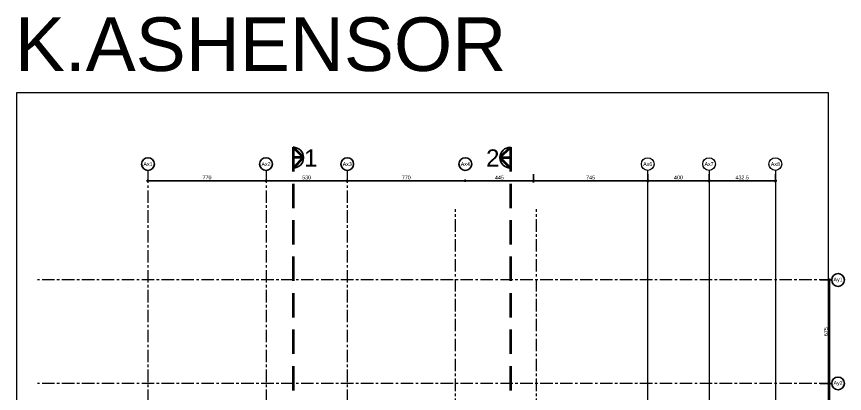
# Model space of a CAD drawing. Header units: centimetres. Extents: x 118247 to 130063, y -55119 to -48278.
# Drawn here: x 124662 to 130063, y -50738 to -48278 of the extents above; entities that cross this region are included whole.
import ezdxf
from ezdxf.enums import TextEntityAlignment as Align

# ---------------------------------------------------------------- set-up
doc = ezdxf.new("R2010")
doc.units = ezdxf.units.CM
doc.header["$LTSCALE"] = 50
doc.header["$MEASUREMENT"] = 0
for name, pattern in [('23486-A01$0${ Chain Double-Dash }', [0]), ('AXES', [2, 1.25, -0.25, 0.25, -0.25]), ('CACHE', [0.375, 0.25, -0.125]), ('DASHED2', [9.525, 6.35, -3.175])]:
    doc.linetypes.add(name, pattern=pattern)
doc.layers.get('0').update_dxf_attribs({"color": 8})
for name, color, linetype in [('AXES', 10, 'AXES'), ('COTE 50ème', 1, 'Continuous'), ('text', 159, 'Continuous')]:
    doc.layers.add(name, color=color, linetype=linetype)
doc.layers.add('FMULT', color=150, linetype='Continuous', plot=False)
doc.layers.add('HORS GEL', color=7, linetype='CACHE', lineweight=15, true_color=0x00661a)
doc.layers.add('HORS GEL COTE', color=7, linetype='Continuous', lineweight=13, true_color=0x00661a)
doc.styles.add('3.ABEA 1-50', font='arial.ttf', dxfattribs={"height": 12.5})
doc.styles.add('FN_TEXT_1.50', font='arial.ttf', dxfattribs={"height": 10})
doc.styles.add('RS_TEXT_1.50', font='arial.ttf', dxfattribs={"height": 12.5})
doc.styles.add('RS_TXT_100', font='arial.ttf', dxfattribs={"height": 25})
doc.dimstyles.new('RS_100CM_LINEAIRE', dxfattribs={"dimscale": 10, "dimtxt": 25, "dimasz": 1.5, "dimexe": 1, "dimexo": 2.5, "dimgap": 1, "dimtad": 1, "dimdec": 1, "dimrnd": 0.5, "dimdsep": 46, "dimtxsty": 'RS_TXT_100', "dimblk1": 'ARCHTICK', "dimblk2": 'ARCHTICK', "dimsah": 1, "dimcen": 2.5, "dimdle": 1, "dimclrt": 4, "dimadec": 0, "dimazin": 2, "dimtfac": 1, "dimtdec": 1, "dimtix": 1, "dimtmove": 2, "dimatfit": 3, "dimfxl": 1, "dimtolj": 1, "dimtzin": 0, "dimarcsym": 0})

# ---------------------------------------------------------------- blocks, each defined once
blk = doc.blocks.new('AXES_FN')
at = {"color": 0, "linetype": 'Continuous'}
blk.add_circle((0, 15), 22.2, dxfattribs=at)
at = {"color": 0, "style": 'FN_TEXT_1.50'}
blk.add_attdef('AXES', text='', height=12.5, dxfattribs=at).set_placement((-48.9, 20.6), align=Align.MIDDLE_CENTER)
blk = doc.blocks.new('_ArchTick')
at = {"color": 0, "linetype": 'ByBlock', "const_width": 0.15}
blk.add_lwpolyline([(-0.5, -0.5), (0.5, 0.5)], dxfattribs=at)
blk = doc.blocks.new('*D942')
at = {"layer": 'AXES', "color": 0, "linetype": 'Continuous', "lineweight": -2, "ltscale": 0.5, "transparency": 16777216}
for p, q in [((125509.4, -49351.3), (126299.4, -49351.3)), ((125519.4, -49357.4), (125519.4, -49341.3)), ((126289.4, -49357.4), (126289.4, -49341.3))]:
    blk.add_line(p, q, dxfattribs=at)
at = {"layer": 'Defpoints', "color": 0, "linetype": 'Continuous', "ltscale": 0.5, "transparency": 16777216}
for p in [(126289.4, -49351.3), (125519.4, -49382.4), (126289.4, -49382.4)]:
    blk.add_point(p, dxfattribs=at)
at = {"layer": 'AXES', "color": 0, "linetype": 'Continuous', "lineweight": -2, "ltscale": 0.5, "transparency": 16777216, "xscale": 15, "yscale": 15, "zscale": 15, "rotation": 180}
blk.add_blockref('_ArchTick', (125519.4, -49351.3), dxfattribs=at)
at = {"layer": 'AXES', "color": 0, "linetype": 'Continuous', "lineweight": -2, "ltscale": 0.5, "transparency": 16777216, "xscale": 15, "yscale": 15, "zscale": 15}
blk.add_blockref('_ArchTick', (126289.4, -49351.3), dxfattribs=at)
at = {"layer": 'AXES', "color": 4, "linetype": 'Continuous', "lineweight": 5, "ltscale": 0.5, "transparency": 16777216, "insert": (125904.4, -49328.5), "char_height": 25, "attachment_point": 5, "style": 'RS_TXT_100'}
blk.add_mtext('\\A1;770', dxfattribs=at)
blk = doc.blocks.new('*D943')
at = {"layer": 'AXES', "color": 0, "linetype": 'Continuous', "lineweight": -2, "ltscale": 0.5, "transparency": 16777216}
for p, q in [((126279.4, -49351.3), (126829.4, -49351.3)), ((126289.4, -49357.4), (126289.4, -49341.3)), ((126819.4, -49357.4), (126819.4, -49341.3))]:
    blk.add_line(p, q, dxfattribs=at)
at = {"layer": 'Defpoints', "color": 0, "linetype": 'Continuous', "ltscale": 0.5, "transparency": 16777216}
for p in [(126819.4, -49351.3), (126289.4, -49382.4), (126819.4, -49382.4)]:
    blk.add_point(p, dxfattribs=at)
at = {"layer": 'AXES', "color": 0, "linetype": 'Continuous', "lineweight": -2, "ltscale": 0.5, "transparency": 16777216, "xscale": 15, "yscale": 15, "zscale": 15, "rotation": 180}
blk.add_blockref('_ArchTick', (126289.4, -49351.3), dxfattribs=at)
at = {"layer": 'AXES', "color": 0, "linetype": 'Continuous', "lineweight": -2, "ltscale": 0.5, "transparency": 16777216, "xscale": 15, "yscale": 15, "zscale": 15}
blk.add_blockref('_ArchTick', (126819.4, -49351.3), dxfattribs=at)
at = {"layer": 'AXES', "color": 4, "linetype": 'Continuous', "lineweight": 5, "ltscale": 0.5, "transparency": 16777216, "insert": (126554.4, -49328.5), "char_height": 25, "attachment_point": 5, "style": 'RS_TXT_100'}
blk.add_mtext('\\A1;530', dxfattribs=at)
blk = doc.blocks.new('*D944')
at = {"layer": 'AXES', "color": 0, "linetype": 'Continuous', "lineweight": -2, "ltscale": 0.5, "transparency": 16777216}
for p, q in [((126809.4, -49351.3), (127599.4, -49351.3)), ((126819.4, -49357.4), (126819.4, -49341.3)), ((127589.4, -49357.4), (127589.4, -49341.3))]:
    blk.add_line(p, q, dxfattribs=at)
at = {"layer": 'Defpoints', "color": 0, "linetype": 'Continuous', "ltscale": 0.5, "transparency": 16777216}
for p in [(127589.4, -49351.3), (126819.4, -49382.4), (127589.4, -49382.4)]:
    blk.add_point(p, dxfattribs=at)
at = {"layer": 'AXES', "color": 0, "linetype": 'Continuous', "lineweight": -2, "ltscale": 0.5, "transparency": 16777216, "xscale": 15, "yscale": 15, "zscale": 15, "rotation": 180}
blk.add_blockref('_ArchTick', (126819.4, -49351.3), dxfattribs=at)
at = {"layer": 'AXES', "color": 0, "linetype": 'Continuous', "lineweight": -2, "ltscale": 0.5, "transparency": 16777216, "xscale": 15, "yscale": 15, "zscale": 15}
blk.add_blockref('_ArchTick', (127589.4, -49351.3), dxfattribs=at)
at = {"layer": 'AXES', "color": 4, "linetype": 'Continuous', "lineweight": 5, "ltscale": 0.5, "transparency": 16777216, "insert": (127204.4, -49328.5), "char_height": 25, "attachment_point": 5, "style": 'RS_TXT_100'}
blk.add_mtext('\\A1;770', dxfattribs=at)
blk = doc.blocks.new('*D946')
at = {"layer": 'AXES', "color": 0, "linetype": 'Continuous', "lineweight": -2, "ltscale": 0.5, "transparency": 16777216}
for p, q in [((129904.4, -50672.4), (129974.3, -50672.4)), ((129964.3, -51282.4), (129964.3, -50662.4)), ((129904.4, -51272.4), (129974.3, -51272.4))]:
    blk.add_line(p, q, dxfattribs=at)
at = {"layer": 'Defpoints', "color": 0, "linetype": 'Continuous', "ltscale": 0.5, "transparency": 16777216}
for p in [(129879.4, -50672.4), (129964.3, -50672.4), (129879.4, -51272.4)]:
    blk.add_point(p, dxfattribs=at)
at = {"layer": 'AXES', "color": 0, "linetype": 'Continuous', "lineweight": -2, "ltscale": 0.5, "transparency": 16777216, "xscale": 15, "yscale": 15, "zscale": 15}
for p, rotation in [((129964.3, -50672.4), 90), ((129964.3, -51272.4), 270)]:
    blk.add_blockref('_ArchTick', p, dxfattribs=dict(at, rotation=rotation))
at = {"layer": 'AXES', "color": 4, "linetype": 'Continuous', "lineweight": 5, "ltscale": 0.5, "transparency": 16777216, "insert": (129941.6, -50972.4), "char_height": 25, "attachment_point": 5, "rotation": 90, "style": 'RS_TXT_100'}
blk.add_mtext('\\A1;600', dxfattribs=at)
blk = doc.blocks.new('*D947')
at = {"layer": 'AXES', "color": 0, "linetype": 'Continuous', "lineweight": -2, "ltscale": 0.5, "transparency": 16777216}
for p, q in [((129904.4, -49997.4), (129974.3, -49997.4)), ((129964.3, -50682.4), (129964.3, -49987.4)), ((129904.4, -50672.4), (129974.3, -50672.4))]:
    blk.add_line(p, q, dxfattribs=at)
at = {"layer": 'Defpoints', "color": 0, "linetype": 'Continuous', "ltscale": 0.5, "transparency": 16777216}
for p in [(129879.4, -49997.4), (129964.3, -49997.4), (129879.4, -50672.4)]:
    blk.add_point(p, dxfattribs=at)
at = {"layer": 'AXES', "color": 0, "linetype": 'Continuous', "lineweight": -2, "ltscale": 0.5, "transparency": 16777216, "xscale": 15, "yscale": 15, "zscale": 15}
for p, rotation in [((129964.3, -49997.4), 90), ((129964.3, -50672.4), 270)]:
    blk.add_blockref('_ArchTick', p, dxfattribs=dict(at, rotation=rotation))
at = {"layer": 'AXES', "color": 4, "linetype": 'Continuous', "lineweight": 5, "ltscale": 0.5, "transparency": 16777216, "insert": (129941.6, -50334.9), "char_height": 25, "attachment_point": 5, "rotation": 90, "style": 'RS_TXT_100'}
blk.add_mtext('\\A1;675', dxfattribs=at)
blk = doc.blocks.new('*D938')
at = {"layer": 'AXES', "color": 0, "linetype": 'Continuous', "lineweight": -2, "ltscale": 0.5, "transparency": 16777216}
for p, q in [((128034.4, -49307.4), (128034.4, -49361.3)), ((127579.4, -49351.3), (128044.4, -49351.3)), ((127589.4, -49357.4), (127589.4, -49341.3))]:
    blk.add_line(p, q, dxfattribs=at)
at = {"layer": 'Defpoints', "color": 0, "linetype": 'Continuous', "ltscale": 0.5, "transparency": 16777216}
for p in [(128034.4, -49282.4), (128034.4, -49351.3), (127589.4, -49382.4)]:
    blk.add_point(p, dxfattribs=at)
at = {"layer": 'AXES', "color": 0, "linetype": 'Continuous', "lineweight": -2, "ltscale": 0.5, "transparency": 16777216, "xscale": 15, "yscale": 15, "zscale": 15, "rotation": 180}
blk.add_blockref('_ArchTick', (127589.4, -49351.3), dxfattribs=at)
at = {"layer": 'AXES', "color": 0, "linetype": 'Continuous', "lineweight": -2, "ltscale": 0.5, "transparency": 16777216, "xscale": 15, "yscale": 15, "zscale": 15}
blk.add_blockref('_ArchTick', (128034.4, -49351.3), dxfattribs=at)
at = {"layer": 'AXES', "color": 4, "linetype": 'Continuous', "lineweight": 5, "ltscale": 0.5, "transparency": 16777216, "insert": (127811.9, -49328.6), "char_height": 25, "attachment_point": 5, "style": 'RS_TXT_100'}
blk.add_mtext('\\A1;445', dxfattribs=at)
blk = doc.blocks.new('*D939')
at = {"layer": 'Defpoints', "color": 0, "linetype": 'ByBlock', "transparency": 16777216}
for p in [(128034.4, -49282.4), (128779.4, -49282.4), (128779.4, -49351.3)]:
    blk.add_point(p, dxfattribs=at)
at = {"layer": 'HORS GEL', "color": 0, "linetype": 'ByBlock', "lineweight": -2, "transparency": 16777216}
for p, q in [((128034.4, -49307.4), (128034.4, -49361.3)), ((128779.4, -49307.4), (128779.4, -49361.3)), ((128024.4, -49351.3), (128789.4, -49351.3))]:
    blk.add_line(p, q, dxfattribs=at)
at = {"layer": 'HORS GEL', "color": 0, "linetype": 'ByBlock', "lineweight": -2, "transparency": 16777216, "xscale": 15, "yscale": 15, "zscale": 15, "rotation": 180}
blk.add_blockref('_ArchTick', (128034.4, -49351.3), dxfattribs=at)
at = {"layer": 'HORS GEL', "color": 0, "linetype": 'ByBlock', "lineweight": -2, "transparency": 16777216, "xscale": 15, "yscale": 15, "zscale": 15}
blk.add_blockref('_ArchTick', (128779.4, -49351.3), dxfattribs=at)
at = {"layer": 'HORS GEL', "color": 4, "linetype": 'ByBlock', "transparency": 16777216, "insert": (128406.9, -49328.6), "char_height": 25, "attachment_point": 5, "style": 'RS_TXT_100'}
blk.add_mtext('\\A1;745', dxfattribs=at)
blk = doc.blocks.new('*D940')
at = {"layer": 'Defpoints', "color": 0, "linetype": 'ByBlock', "transparency": 16777216}
for p in [(128779.4, -49282.4), (129179.4, -49282.4), (129179.4, -49351.3)]:
    blk.add_point(p, dxfattribs=at)
at = {"layer": 'HORS GEL', "color": 0, "linetype": 'ByBlock', "lineweight": -2, "transparency": 16777216}
for p, q in [((128779.4, -49307.4), (128779.4, -49361.3)), ((129179.4, -49307.4), (129179.4, -49361.3)), ((128769.4, -49351.3), (129189.4, -49351.3))]:
    blk.add_line(p, q, dxfattribs=at)
at = {"layer": 'HORS GEL', "color": 0, "linetype": 'ByBlock', "lineweight": -2, "transparency": 16777216, "xscale": 15, "yscale": 15, "zscale": 15, "rotation": 180}
blk.add_blockref('_ArchTick', (128779.4, -49351.3), dxfattribs=at)
at = {"layer": 'HORS GEL', "color": 0, "linetype": 'ByBlock', "lineweight": -2, "transparency": 16777216, "xscale": 15, "yscale": 15, "zscale": 15}
blk.add_blockref('_ArchTick', (129179.4, -49351.3), dxfattribs=at)
at = {"layer": 'HORS GEL', "color": 4, "linetype": 'ByBlock', "transparency": 16777216, "insert": (128979.4, -49328.5), "char_height": 25, "attachment_point": 5, "style": 'RS_TXT_100'}
blk.add_mtext('\\A1;400', dxfattribs=at)
blk = doc.blocks.new('*D941')
at = {"layer": 'Defpoints', "color": 0, "linetype": 'ByBlock', "transparency": 16777216}
for p in [(129179.4, -49282.4), (129611.9, -49282.4), (129611.9, -49351.3)]:
    blk.add_point(p, dxfattribs=at)
at = {"layer": 'HORS GEL', "color": 0, "linetype": 'ByBlock', "lineweight": -2, "transparency": 16777216}
for p, q in [((129179.4, -49307.4), (129179.4, -49361.3)), ((129611.9, -49307.4), (129611.9, -49361.3)), ((129169.4, -49351.3), (129621.9, -49351.3))]:
    blk.add_line(p, q, dxfattribs=at)
at = {"layer": 'HORS GEL', "color": 0, "linetype": 'ByBlock', "lineweight": -2, "transparency": 16777216, "xscale": 15, "yscale": 15, "zscale": 15, "rotation": 180}
blk.add_blockref('_ArchTick', (129179.4, -49351.3), dxfattribs=at)
at = {"layer": 'HORS GEL', "color": 0, "linetype": 'ByBlock', "lineweight": -2, "transparency": 16777216, "xscale": 15, "yscale": 15, "zscale": 15}
blk.add_blockref('_ArchTick', (129611.9, -49351.3), dxfattribs=at)
at = {"layer": 'HORS GEL', "color": 4, "linetype": 'ByBlock', "transparency": 16777216, "insert": (129395.6, -49328.5), "char_height": 25, "attachment_point": 5, "style": 'RS_TXT_100'}
blk.add_mtext('\\A1;432.5', dxfattribs=at)

msp = doc.modelspace()

# ---------------------------------------------------------------- linework, layer by layer
at = {"layer": 'AXES', "lineweight": 5, "ltscale": 1.3}
for p, q in [((125519.39, -49282.36), (125519.39, -52362.36)), ((126289.39, -49282.36), (126289.39, -52207.34)), ((126819.39, -49282.36), (126819.39, -52207.34)), ((127524.39, -55012.36), (127524.39, -49534.21)), ((128054.39, -55012.36), (128054.39, -49534.21)), ((129979.39, -49997.36), (124799.39, -49997.36)), ((129979.39, -50672.36), (124799.39, -50672.36))]:
    msp.add_line(p, q, dxfattribs=at)
at = {"layer": 'COTE 50ème', "ltscale": 0.5}
for centre, start, end in [((126465.87, -49198.9), 270, 90), ((127883.56, -49198.9), 90, 270)]:
    msp.add_arc(centre, 68.19, start, end, dxfattribs=at)
at = {"layer": 'FMULT', "lineweight": 5, "ltscale": 0.5}
msp.add_lwpolyline([(124661.97, -55119.47), (129957.73, -55119.47), (129957.73, -48775.25), (124661.97, -48775.25)], close=True, dxfattribs=at)
at = {"layer": 'HORS GEL', "linetype": '23486-A01$0${ Chain Double-Dash }', "ltscale": 1.2}
for p, q in [((128779.39, -52037.36), (128779.39, -49282.36)), ((129179.39, -49282.36), (129179.39, -55012.36)), ((129611.89, -49282.36), (129611.89, -55012.36))]:
    msp.add_line(p, q, dxfattribs=at)
at = {"layer": 'HORS GEL COTE', "linetype": 'DASHED2', "lineweight": 40, "ltscale": 0.5}
for p, q in [((126465.87, -49130.71), (126465.87, -54862.41)), ((127883.56, -49130.71), (127883.56, -54862.41))]:
    msp.add_line(p, q, dxfattribs=at)
at = {"layer": 'HORS GEL COTE', "lineweight": 40, "ltscale": 0.5}
for p, q in [((126534.06, -49198.9), (126465.87, -49130.71)), ((127815.36, -49198.9), (127883.56, -49130.71)), ((126534.06, -49198.9), (126465.87, -49198.9)), ((126534.06, -49198.9), (126465.87, -49267.09)), ((127815.36, -49198.9), (127883.56, -49198.9)), ((127815.36, -49198.9), (127883.56, -49267.09))]:
    msp.add_line(p, q, dxfattribs=at)

# ---------------------------------------------------------------- block references
at = {"layer": 'AXES', "linetype": 'ByBlock'}
ref = msp.add_blockref('AXES_FN', (125519.39, -49268.9), dxfattribs=dict(at, xscale=1.875, yscale=1.875, zscale=1.875))
ref.add_attrib('AXES', 'Ax1', dxfattribs={"layer": '0', "color": 0, "height": 24.75, "style": 'RS_TEXT_1.50'}).set_placement((125519.39, -49240.78), align=Align.MIDDLE)
ref = msp.add_blockref('AXES_FN', (126289.39, -49268.9), dxfattribs=dict(at, xscale=1.875, yscale=1.875, zscale=1.875))
ref.add_attrib('AXES', 'Ax2', dxfattribs={"layer": '0', "color": 0, "height": 24.75, "style": 'RS_TEXT_1.50'}).set_placement((126289.39, -49240.78), align=Align.MIDDLE)
ref = msp.add_blockref('AXES_FN', (126819.39, -49268.9), dxfattribs=dict(at, xscale=1.875, yscale=1.875, zscale=1.875))
ref.add_attrib('AXES', 'Ax3', dxfattribs={"layer": '0', "color": 0, "height": 24.75, "style": 'RS_TEXT_1.50'}).set_placement((126819.39, -49240.78), align=Align.MIDDLE)
ref = msp.add_blockref('AXES_FN', (127589.39, -49268.9), dxfattribs=dict(at, xscale=1.875, yscale=1.875, zscale=1.875))
ref.add_attrib('AXES', 'Ax4', dxfattribs={"layer": '0', "color": 0, "height": 24.75, "style": 'RS_TEXT_1.50'}).set_placement((127589.39, -49240.78), align=Align.MIDDLE)
ref = msp.add_blockref('AXES_FN', (129992.85, -49997.36), dxfattribs=dict(at, xscale=1.875, yscale=1.875, zscale=1.875, rotation=270))
ref.add_attrib('AXES', 'Ay1', dxfattribs={"layer": '0', "color": 0, "height": 24.75, "style": 'RS_TEXT_1.50'}).set_placement((130020.98, -49997.36), align=Align.MIDDLE)
ref = msp.add_blockref('AXES_FN', (129992.85, -50672.36), dxfattribs=dict(at, xscale=1.875, yscale=1.875, zscale=1.875, rotation=270))
ref.add_attrib('AXES', 'Ay2', dxfattribs={"layer": '0', "color": 0, "height": 24.75, "style": 'RS_TEXT_1.50'}).set_placement((130020.98, -50672.36), align=Align.MIDDLE)
at = {"layer": 'HORS GEL'}
ref = msp.add_blockref('AXES_FN', (128779.39, -49268.9), dxfattribs=dict(at, xscale=1.875, yscale=1.875, zscale=1.875))
ref.add_attrib('AXES', 'Ax6', dxfattribs={"layer": '0', "color": 0, "height": 24.75, "style": 'RS_TEXT_1.50'}).set_placement((128779.39, -49240.78), align=Align.MIDDLE)
ref = msp.add_blockref('AXES_FN', (129179.39, -49268.9), dxfattribs=dict(at, xscale=1.875, yscale=1.875, zscale=1.875))
ref.add_attrib('AXES', 'Ax7', dxfattribs={"layer": '0', "color": 0, "height": 24.75, "style": 'RS_TEXT_1.50'}).set_placement((129179.39, -49240.78), align=Align.MIDDLE)
ref = msp.add_blockref('AXES_FN', (129611.89, -49268.9), dxfattribs=dict(at, xscale=1.875, yscale=1.875, zscale=1.875))
ref.add_attrib('AXES', 'Ax8', dxfattribs={"layer": '0', "color": 0, "height": 24.75, "style": 'RS_TEXT_1.50'}).set_placement((129611.89, -49240.78), align=Align.MIDDLE)

# ---------------------------------------------------------------- texts
at = {"layer": 'COTE 50ème', "char_height": 112.5, "width": 212.0771, "style": '3.ABEA 1-50'}
for s, insert, attachment_point in [('1', (126537.49, -49145.05), 1), ('2', (127811.94, -49145.05), 3)]:
    msp.add_mtext(s, dxfattribs=dict(at, insert=insert, attachment_point=attachment_point))
at = {"layer": 'text', "lineweight": 5, "ltscale": 0.5, "insert": (124651.3, -48283.46), "char_height": 350, "attachment_point": 1, "style": '3.ABEA 1-50'}
msp.add_mtext_dynamic_manual_height_columns('K.ASHENSOR', width=2023.5739, gutter_width=43.75, heights=[0], dxfattribs=at)

# ---------------------------------------------------------------- dimensions: what is measured, and where the dimension line sits
at = {"layer": 'AXES', "linetype": 'Continuous', "lineweight": 5, "ltscale": 0.5}
for base, p1, p2, picture, middle in [((128034.39, -49351.3), (127589.39, -49382.36), (128034.39, -49282.36), '*D938', (127811.89, -49328.58)), ((126289.39, -49351.3), (125519.39, -49382.36), (126289.39, -49382.36), '*D942', (125904.39, -49328.53)), ((126819.39, -49351.3), (126289.39, -49382.36), (126819.39, -49382.36), '*D943', (126554.39, -49328.52)), ((127589.39, -49351.3), (126819.39, -49382.36), (127589.39, -49382.36), '*D944', (127204.39, -49328.53))]:
    dim = msp.add_linear_dim(base=base, p1=p1, p2=p2, dimstyle='RS_100CM_LINEAIRE', dxfattribs=at)
    dim.commit()
    dim.dimension.update_dxf_attribs({"geometry": picture, "text_midpoint": middle})
for base, p1, p2, picture, middle in [((129964.34, -49997.36), (129879.39, -50672.36), (129879.39, -49997.36), '*D947', (129941.57, -50334.86)), ((129964.34, -50672.36), (129879.39, -51272.36), (129879.39, -50672.36), '*D946', (129941.57, -50972.36))]:
    dim = msp.add_linear_dim(base=base, p1=p1, p2=p2, angle=270, dimstyle='RS_100CM_LINEAIRE', dxfattribs=at)
    dim.commit()
    dim.dimension.update_dxf_attribs({"geometry": picture, "text_midpoint": middle})
at = {"layer": 'HORS GEL', "linetype": 'ByBlock'}
for base, p1, p2, picture, middle in [((128779.39, -49351.3), (128034.39, -49282.36), (128779.39, -49282.36), '*D939', (128406.89, -49328.58)), ((129179.39, -49351.3), (128779.39, -49282.36), (129179.39, -49282.36), '*D940', (128979.39, -49328.53)), ((129611.89, -49351.3), (129179.39, -49282.36), (129611.89, -49282.36), '*D941', (129395.64, -49328.52))]:
    dim = msp.add_linear_dim(base=base, p1=p1, p2=p2, dimstyle='RS_100CM_LINEAIRE', dxfattribs=at)
    dim.commit()
    dim.dimension.update_dxf_attribs({"geometry": picture, "text_midpoint": middle})

doc.saveas('drawing.dxf')
